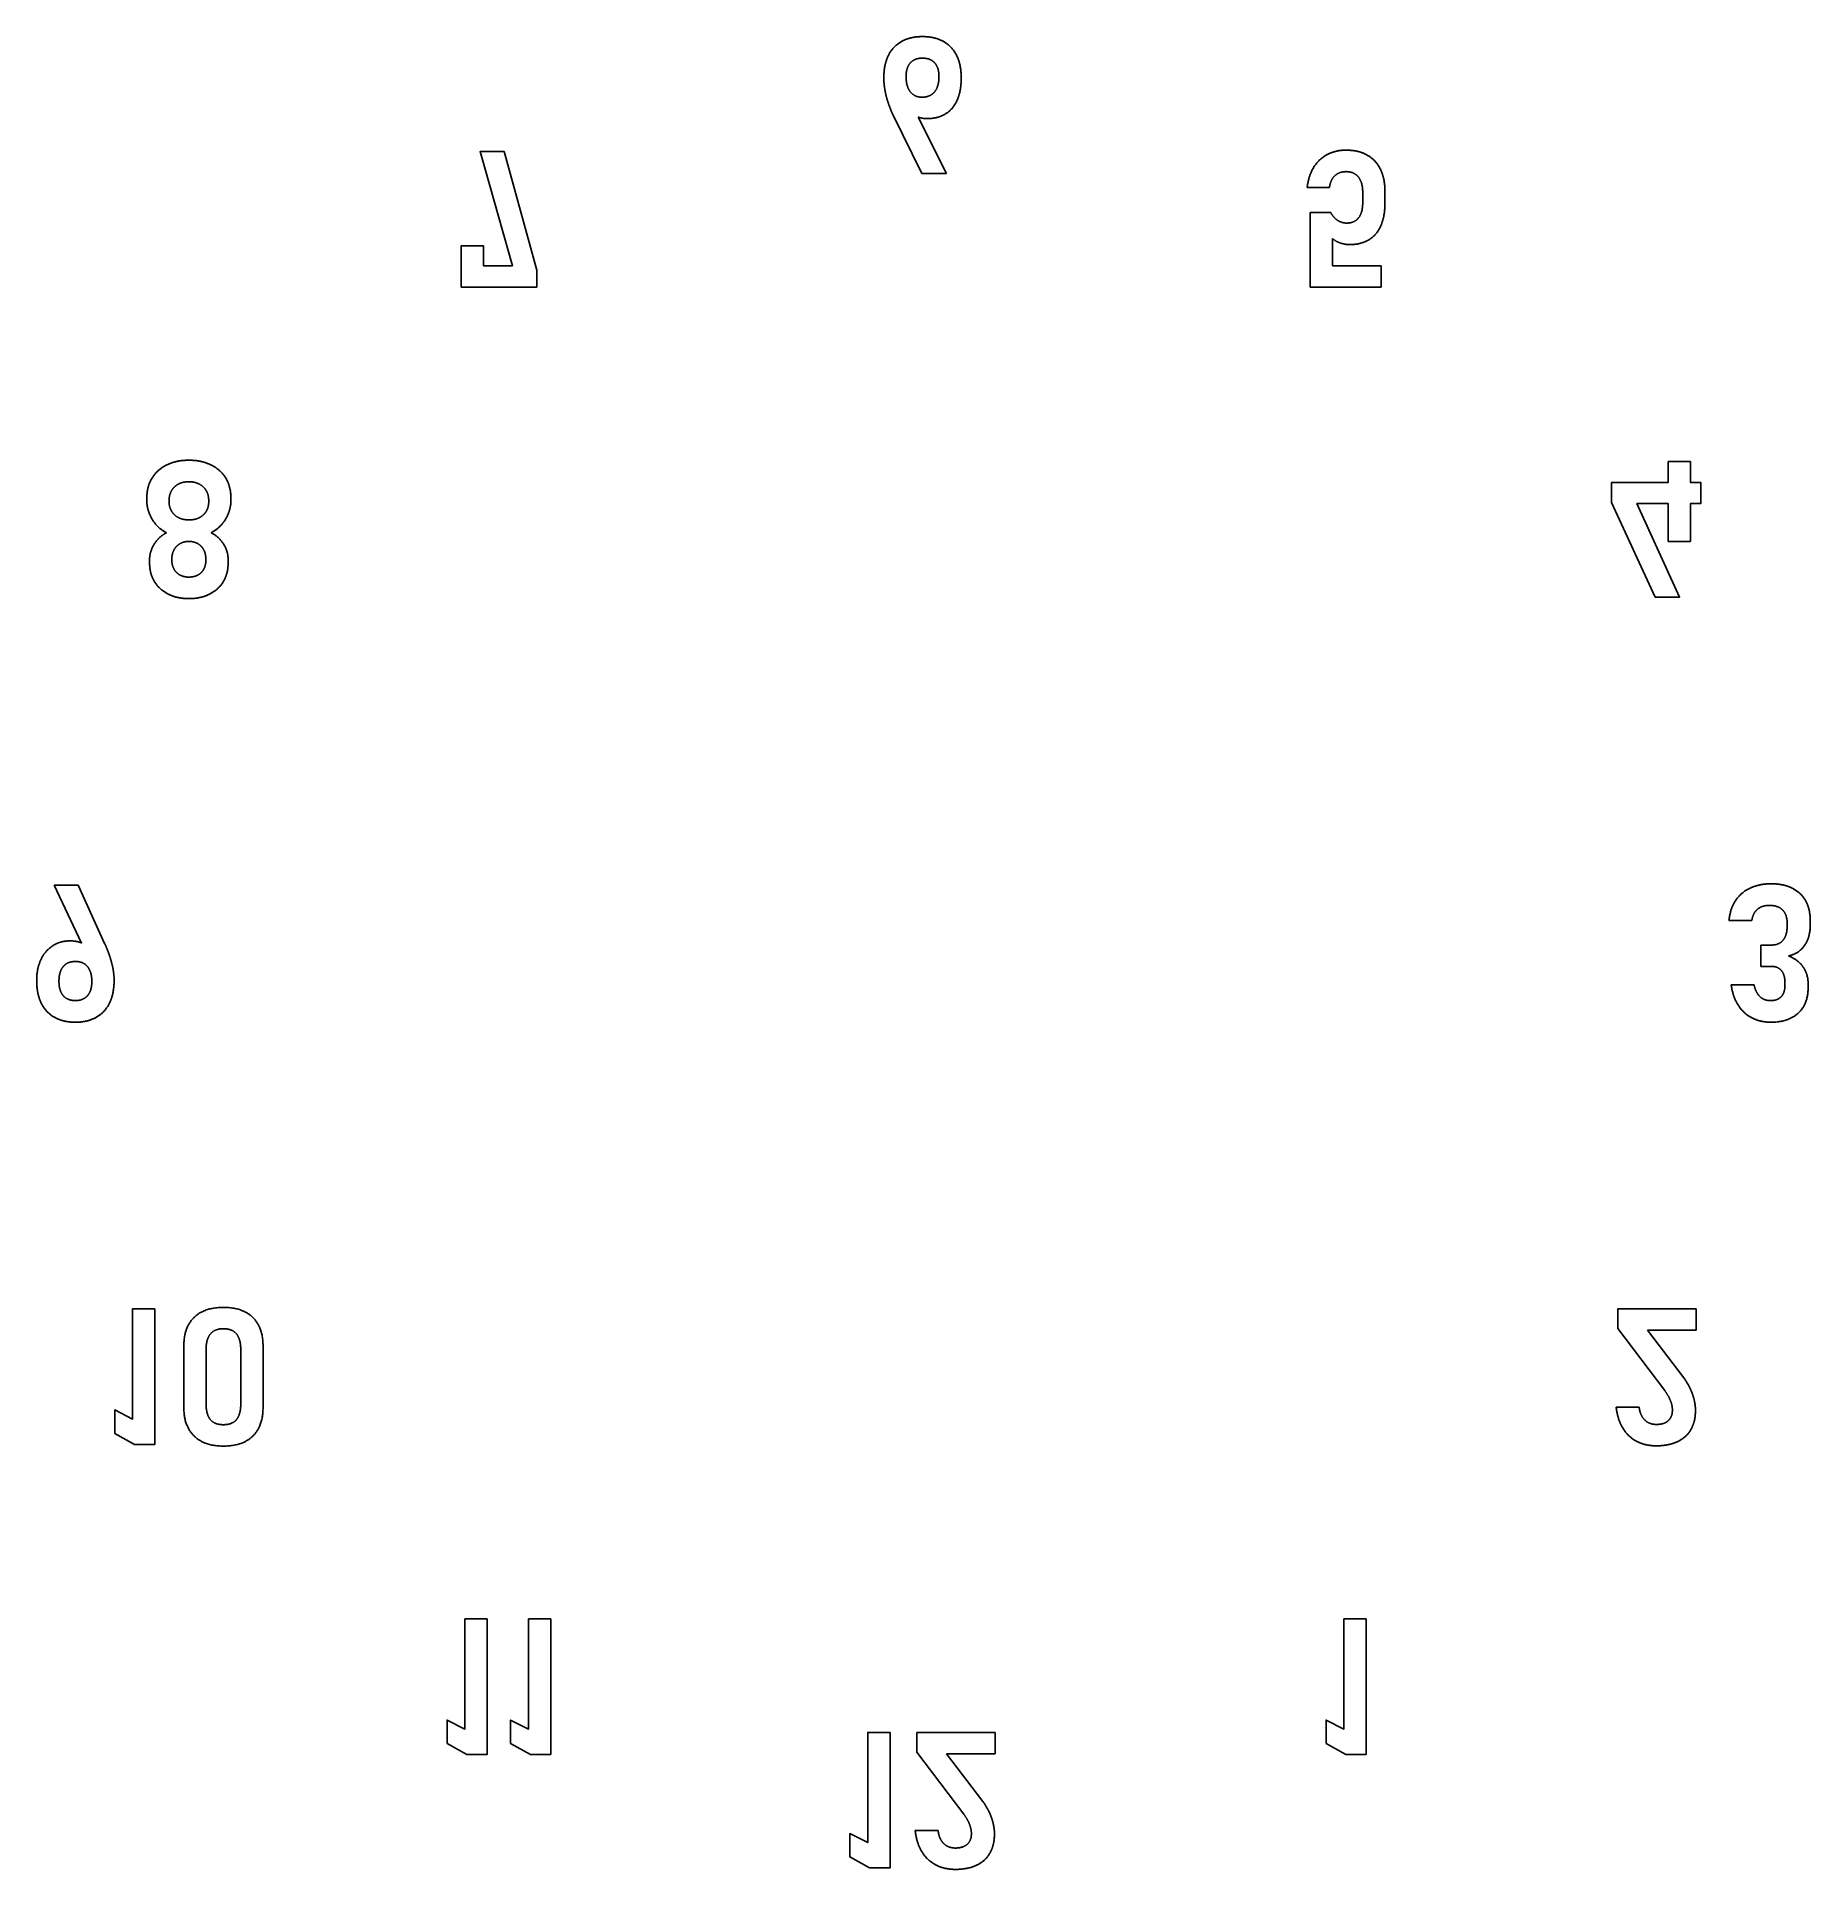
# Model space of a CAD drawing. Header units: millimetres. Extents: x -105 to 105, y -108 to 108.
import ezdxf

# ---------------------------------------------------------------- set-up
doc = ezdxf.new("R2010")
doc.units = ezdxf.units.MM
doc.layers.get('0').update_dxf_attribs({"linetype": 'CONTINUOUS'})

msp = doc.modelspace()

# ---------------------------------------------------------------- linework, layer by layer
for p, q in [((-4.57, 103.33), (-4.57, 103.32)), ((-1.94, 103.47), (-1.94, 103.48)), ((1.94, 103.47), (1.94, 103.46)), ((4.57, 103.27), (4.57, 103.28)), ((-3.46, 98.89), (-0.09, 92)), ((2.82, 92), (-0.5, 98.68)), ((-0.09, 92), (2.82, 92)), ((45.41, 90.37), (45.41, 90.35)), ((45.41, 90.35), (48.04, 90.35)), ((48.04, 90.35), (48.04, 90.37)), ((51.96, 89.86), (51.96, 88.52)), ((54.59, 88.52), (54.59, 89.86)), ((48.19, 87.42), (45.76, 87.42)), ((45.76, 87.42), (45.76, 78.6)), ((48.39, 81.12), (48.39, 84.34)), ((54.13, 81.12), (48.39, 81.12)), ((54.13, 78.6), (54.13, 81.12)), ((45.76, 78.6), (54.13, 78.6)), ((-91.57, 53.72), (-91.57, 53.46)), ((-88.94, 53.27), (-88.94, 53.43)), ((-84.26, 53.41), (-84.26, 53.26)), ((-81.64, 53.46), (-81.64, 53.72)), ((-91.24, 46.43), (-91.24, 46.04)), ((-88.61, 46.35), (-88.61, 46.51)), ((-84.6, 46.49), (-84.6, 46.34)), ((-81.97, 46.04), (-81.97, 46.43)), ((-99.69, 8), (-102.49, 8)), ((-102.49, 8), (-99.27, 1.18)), ((-96.55, 1.14), (-99.69, 8)), ((95.2, 3.85), (97.9, 3.85)), ((102.06, 3.58), (102.06, 3.15)), ((104.8, 3.38), (104.8, 3.75)), ((100.21, 0.94), (98.97, 0.94)), ((98.97, 0.94), (98.97, -1.58)), ((98.97, -1.58), (100.21, -1.58)), ((-104.57, -3.26), (-104.57, -3.27)), ((-101.94, -3.35), (-101.94, -3.33)), ((-98.06, -3.35), (-98.06, -3.36)), ((-95.43, -3.21), (-95.43, -3.2)), ((98.16, -3.74), (95.46, -3.74)), ((101.8, -3.48), (101.8, -3.86)), ((104.54, -4.01), (104.54, -3.63)), ((91.32, -42), (82.08, -42)), ((82.08, -42), (82.08, -44.33)), ((91.32, -44.52), (91.32, -42)), ((82.08, -44.33), (87.61, -51.66)), ((89.85, -50.15), (85.57, -44.52)), ((85.57, -44.52), (91.32, -44.52)), ((-87.2, -46.38), (-87.2, -53.65)), ((-84.57, -53.27), (-84.57, -46.76)), ((-80.48, -46.76), (-80.48, -53.27)), ((-77.85, -53.65), (-77.85, -46.38)), ((84.59, -53.59), (81.88, -53.59)), ((81.88, -53.59), (81.88, -53.6)), ((84.59, -53.6), (84.59, -53.59)), ((88.52, -53.94), (88.52, -53.96)), ((91.24, -53.99), (91.24, -53.98)), ((8.58, -92), (-0.67, -92)), ((-0.67, -92), (-0.67, -94.33)), ((8.58, -94.52), (8.58, -92)), ((-0.67, -94.33), (4.87, -101.66)), ((7.1, -100.15), (2.82, -94.52)), ((2.82, -94.52), (8.58, -94.52)), ((1.84, -103.59), (-0.86, -103.59)), ((-0.86, -103.59), (-0.86, -103.6)), ((1.84, -103.6), (1.84, -103.59)), ((5.77, -103.94), (5.77, -103.96)), ((8.49, -103.99), (8.49, -103.98))]:
    msp.add_line(p, q)
for points in [[(-45.54, 80.61), (-49.4, 94.6), (-52.23, 94.6), (-48.42, 81.12), (-51.83, 81.12), (-51.83, 83.48), (-54.46, 83.48), (-54.46, 78.6), (-45.54, 78.6)], [(81.35, 53.17), (86.5, 42.01), (89.36, 42.01), (84.34, 53.04), (88.03, 53.04), (88.03, 48.59), (90.64, 48.59), (90.64, 53.04), (91.86, 53.04), (91.86, 55.54), (90.64, 55.54), (90.64, 58.01), (88.03, 58.01), (88.03, 55.54), (81.35, 55.54)], [(-90.61, -42), (-93.24, -42), (-93.24, -55.01), (-95.36, -53.94), (-95.36, -56.7), (-93.02, -58), (-90.61, -58)], [(-51.38, -78.6), (-54.01, -78.6), (-54.01, -91.61), (-56.12, -90.54), (-56.12, -93.3), (-53.79, -94.6), (-51.38, -94.6)], [(-43.88, -78.6), (-46.51, -78.6), (-46.51, -91.61), (-48.62, -90.54), (-48.62, -93.3), (-46.29, -94.6), (-43.88, -94.6)], [(52.37, -78.6), (49.74, -78.6), (49.74, -91.61), (47.63, -90.54), (47.63, -93.3), (49.96, -94.6), (52.37, -94.6)], [(-3.83, -92), (-6.46, -92), (-6.46, -105.01), (-8.58, -103.94), (-8.58, -106.7), (-6.24, -108), (-3.83, -108)]]:
    msp.add_lwpolyline(points, close=True)
for points in [[(-0.01, 108.17), (-1.45, 108.17), (-2.47, 107.6)], [(2.48, 107.59), (1.45, 108.17), (-0.01, 108.17)], [(-2.47, 107.6), (-3.49, 107.03), (-4.03, 105.95)], [(4.04, 105.92), (3.5, 107.02), (2.48, 107.59)], [(-4.03, 105.95), (-4.57, 104.86), (-4.57, 103.33)], [(-1.94, 103.48), (-1.94, 104.51), (-1.44, 105.07)], [(-1.44, 105.07), (-0.93, 105.63), (-0.01, 105.63)], [(-0.01, 105.63), (0.93, 105.63), (1.44, 105.07)], [(1.44, 105.07), (1.94, 104.5), (1.94, 103.47)], [(4.57, 103.28), (4.57, 104.82), (4.04, 105.92)], [(-4.57, 103.32), (-4.57, 102.44), (-4.36, 101.47)], [(-1.45, 101.66), (-1.94, 102.3), (-1.94, 103.47)], [(1.94, 103.46), (1.94, 102.29), (1.43, 101.66)], [(4.1, 100.69), (4.57, 101.76), (4.57, 103.27)], [(-4.36, 101.47), (-4.14, 100.5), (-3.75, 99.53)], [(-3.75, 99.53), (-3.68, 99.36), (-3.61, 99.2)], [(-0.06, 101.02), (-0.95, 101.02), (-1.45, 101.66)], [(1.43, 101.66), (0.91, 101.02), (-0.06, 101.02)], [(2.71, 99.05), (3.63, 99.61), (4.1, 100.69)], [(-3.61, 99.2), (-3.54, 99.04), (-3.46, 98.89)], [(-0.5, 98.68), (-0.05, 98.49), (0.51, 98.49)], [(0.51, 98.49), (1.8, 98.49), (2.71, 99.05)], [(47.76, 94.24), (46.77, 93.72), (46.17, 92.73)], [(49.98, 94.77), (48.74, 94.77), (47.76, 94.24)], [(52.48, 94.19), (51.45, 94.77), (49.98, 94.77)], [(54.06, 92.51), (53.52, 93.61), (52.48, 94.19)], [(46.17, 92.73), (45.56, 91.74), (45.41, 90.37)], [(48.04, 90.37), (48.15, 91.25), (48.66, 91.74)], [(48.66, 91.74), (49.18, 92.23), (50.01, 92.23)], [(50.01, 92.23), (50.94, 92.23), (51.45, 91.6)], [(51.45, 91.6), (51.96, 90.98), (51.96, 89.86)], [(54.59, 89.86), (54.59, 91.41), (54.06, 92.51)], [(48.98, 86.49), (48.49, 86.82), (48.19, 87.42)], [(51.47, 86.78), (50.98, 86.16), (50.09, 86.16)], [(51.96, 88.52), (51.96, 87.39), (51.47, 86.78)], [(54.11, 85.87), (54.59, 86.97), (54.59, 88.52)], [(50.09, 86.16), (49.48, 86.16), (48.98, 86.49)], [(52.69, 84.19), (53.63, 84.76), (54.11, 85.87)], [(48.39, 84.34), (48.77, 83.99), (49.32, 83.81)], [(49.32, 83.81), (49.87, 83.62), (50.43, 83.62)], [(50.43, 83.62), (51.76, 83.62), (52.69, 84.19)], [(-89.21, 57.61), (-90.33, 57.06), (-90.95, 56.06)], [(-86.6, 58.17), (-88.09, 58.17), (-89.21, 57.61)], [(-83.99, 57.61), (-85.12, 58.17), (-86.6, 58.17)], [(-82.25, 56.06), (-82.86, 57.06), (-83.99, 57.61)], [(-90.95, 56.06), (-91.57, 55.05), (-91.57, 53.72)], [(-88.94, 53.43), (-88.94, 54.09), (-88.64, 54.59)], [(-88.64, 54.59), (-88.35, 55.08), (-87.82, 55.36)], [(-87.82, 55.36), (-87.3, 55.63), (-86.6, 55.63)], [(-86.6, 55.63), (-85.91, 55.63), (-85.38, 55.35)], [(-85.38, 55.35), (-84.84, 55.07), (-84.55, 54.57)], [(-84.55, 54.57), (-84.26, 54.07), (-84.26, 53.41)], [(-81.64, 53.72), (-81.64, 55.05), (-82.25, 56.06)], [(-91.57, 53.46), (-91.57, 52.26), (-90.93, 51.2)], [(-88.64, 52.15), (-88.94, 52.63), (-88.94, 53.27)], [(-87.82, 51.39), (-88.35, 51.66), (-88.64, 52.15)], [(-84.55, 52.14), (-84.84, 51.66), (-85.37, 51.39)], [(-84.26, 53.26), (-84.26, 52.62), (-84.55, 52.14)], [(-82.28, 51.2), (-81.64, 52.26), (-81.64, 53.46)], [(-90.93, 51.2), (-90.3, 50.14), (-89.25, 49.6)], [(-86.6, 51.12), (-87.3, 51.12), (-87.82, 51.39)], [(-85.37, 51.39), (-85.9, 51.12), (-86.6, 51.12)], [(-83.98, 49.6), (-82.92, 50.15), (-82.28, 51.2)], [(-90.69, 48.27), (-91.24, 47.4), (-91.24, 46.43)], [(-89.25, 49.6), (-90.15, 49.14), (-90.69, 48.27)], [(-88.61, 46.51), (-88.61, 47.13), (-88.35, 47.6)], [(-88.35, 47.6), (-88.1, 48.06), (-87.65, 48.32)], [(-87.65, 48.32), (-87.2, 48.58), (-86.6, 48.58)], [(-86.6, 48.58), (-86.01, 48.58), (-85.55, 48.32)], [(-85.55, 48.32), (-85.09, 48.06), (-84.85, 47.59)], [(-82.52, 48.29), (-83.07, 49.15), (-83.98, 49.6)], [(-81.97, 46.43), (-81.97, 47.43), (-82.52, 48.29)], [(-91.24, 46.04), (-91.24, 44.78), (-90.66, 43.83)], [(-88.35, 45.3), (-88.61, 45.75), (-88.61, 46.35)], [(-84.85, 47.59), (-84.6, 47.12), (-84.6, 46.49)], [(-84.6, 46.34), (-84.6, 45.75), (-84.85, 45.3)], [(-82.54, 43.83), (-81.97, 44.78), (-81.97, 46.04)], [(-90.66, 43.83), (-90.08, 42.88), (-89.03, 42.36)], [(-87.65, 44.61), (-88.1, 44.85), (-88.35, 45.3)], [(-86.6, 44.37), (-87.2, 44.37), (-87.65, 44.61)], [(-85.55, 44.61), (-86.01, 44.37), (-86.6, 44.37)], [(-84.85, 45.3), (-85.09, 44.85), (-85.55, 44.61)], [(-84.17, 42.36), (-83.11, 42.88), (-82.54, 43.83)], [(-89.03, 42.36), (-87.99, 41.83), (-86.6, 41.83)], [(-86.6, 41.83), (-85.22, 41.83), (-84.17, 42.36)], [(97.68, 7.65), (96.61, 7.14), (95.96, 6.17)], [(100.16, 8.17), (98.76, 8.17), (97.68, 7.65)], [(102.67, 7.65), (101.63, 8.17), (100.16, 8.17)], [(104.26, 6.14), (103.71, 7.13), (102.67, 7.65)], [(95.96, 6.17), (95.32, 5.2), (95.2, 3.85)], [(97.9, 3.85), (97.98, 4.43), (98.26, 4.83)], [(98.26, 4.83), (98.54, 5.23), (98.98, 5.43)], [(98.98, 5.43), (99.41, 5.62), (99.99, 5.62)], [(99.99, 5.62), (100.98, 5.62), (101.52, 5.08)], [(101.52, 5.08), (102.06, 4.54), (102.06, 3.58)], [(104.8, 3.75), (104.8, 5.15), (104.26, 6.14)], [(102.06, 3.15), (102.06, 2.09), (101.58, 1.51)], [(104.13, 0.9), (104.8, 1.87), (104.8, 3.38)], [(-102.69, 0.85), (-103.58, 0.26), (-104.08, -0.8)], [(-100.62, 1.43), (-101.8, 1.43), (-102.69, 0.85)], [(-99.31, 1.19), (-99.86, 1.43), (-100.62, 1.43)], [(-99.27, 1.18), (-99.29, 1.19), (-99.31, 1.19)], [(-96.41, 0.85), (-96.47, 1), (-96.55, 1.14)], [(-96.29, 0.55), (-96.35, 0.69), (-96.41, 0.85)], [(-95.65, -1.43), (-95.88, -0.47), (-96.29, 0.55)], [(101.58, 1.51), (101.11, 0.94), (100.21, 0.94)], [(102.22, -0.35), (103.45, -0.08), (104.13, 0.9)], [(-104.08, -0.8), (-104.57, -1.86), (-104.57, -3.26)], [(-101.94, -3.33), (-101.94, -2.22), (-101.44, -1.61)], [(-101.44, -1.61), (-100.93, -1), (-99.99, -1)], [(-99.99, -1), (-99.07, -1), (-98.56, -1.62)], [(-98.56, -1.62), (-98.06, -2.23), (-98.06, -3.35)], [(-95.43, -3.2), (-95.43, -2.38), (-95.65, -1.43)], [(100.21, -1.58), (100.97, -1.58), (101.39, -2.08)], [(101.39, -2.08), (101.8, -2.57), (101.8, -3.48)], [(103.93, -1.62), (103.33, -0.76), (102.22, -0.35)], [(104.54, -3.63), (104.54, -2.48), (103.93, -1.62)], [(-104.57, -3.27), (-104.57, -4.82), (-104.03, -5.92)], [(-101.44, -5.03), (-101.94, -4.43), (-101.94, -3.35)], [(-98.06, -3.36), (-98.06, -4.45), (-98.56, -5.03)], [(-95.96, -5.89), (-95.43, -4.78), (-95.43, -3.21)], [(95.46, -3.74), (95.64, -5.13), (96.27, -6.13)], [(98.55, -4.78), (98.28, -4.36), (98.16, -3.74)], [(101.8, -3.86), (101.8, -4.71), (101.35, -5.17)], [(103.39, -7.08), (104.54, -6), (104.54, -4.01)], [(-104.03, -5.92), (-103.49, -7.02), (-102.46, -7.59)], [(-99.99, -5.62), (-100.93, -5.62), (-101.44, -5.03)], [(-98.56, -5.03), (-99.07, -5.62), (-99.99, -5.62)], [(-97.52, -7.58), (-96.5, -7), (-95.96, -5.89)], [(96.27, -6.13), (96.9, -7.13), (97.9, -7.65)], [(99.21, -5.41), (98.82, -5.2), (98.55, -4.78)], [(100.09, -5.62), (99.61, -5.62), (99.21, -5.41)], [(101.35, -5.17), (100.91, -5.62), (100.09, -5.62)], [(-102.46, -7.59), (-101.44, -8.17), (-99.99, -8.17)], [(-99.99, -8.17), (-98.55, -8.17), (-97.52, -7.58)], [(97.9, -7.65), (98.89, -8.17), (100.15, -8.17)], [(100.15, -8.17), (102.25, -8.17), (103.39, -7.08)], [(-86.01, -43.04), (-87.2, -44.24), (-87.2, -46.38)], [(-82.53, -41.83), (-84.81, -41.83), (-86.01, -43.04)], [(-79.04, -43.03), (-80.24, -41.83), (-82.53, -41.83)], [(-77.85, -46.38), (-77.85, -44.22), (-79.04, -43.03)], [(-84.57, -46.76), (-84.57, -45.6), (-84.07, -44.98)], [(-84.07, -44.98), (-83.57, -44.35), (-82.53, -44.35)], [(-82.53, -44.35), (-81.47, -44.35), (-80.97, -44.98)], [(-80.97, -44.98), (-80.48, -45.6), (-80.48, -46.76)], [(87.61, -51.66), (88.04, -52.22), (88.28, -52.82)], [(90.87, -52.02), (90.51, -51.02), (89.85, -50.15)], [(-87.2, -53.65), (-87.2, -55.81), (-86, -57)], [(-84.08, -55.06), (-84.57, -54.43), (-84.57, -53.27)], [(-80.48, -53.27), (-80.48, -54.43), (-80.97, -55.06)], [(-79.04, -57.01), (-77.85, -55.82), (-77.85, -53.65)], [(81.88, -53.6), (82.04, -55.04), (82.65, -56.06)], [(85.24, -55.11), (84.71, -54.58), (84.59, -53.6)], [(88.52, -53.96), (88.52, -54.76), (88.03, -55.2)], [(88.28, -52.82), (88.52, -53.42), (88.52, -53.94)], [(90.7, -56.25), (91.24, -55.31), (91.24, -53.99)], [(91.24, -53.98), (91.24, -53.02), (90.87, -52.02)], [(-82.53, -55.68), (-83.58, -55.68), (-84.08, -55.06)], [(-80.97, -55.06), (-81.47, -55.68), (-82.53, -55.68)], [(82.65, -56.06), (83.27, -57.09), (84.28, -57.63)], [(86.64, -55.65), (85.78, -55.65), (85.24, -55.11)], [(88.03, -55.2), (87.54, -55.65), (86.64, -55.65)], [(-86, -57), (-84.8, -58.2), (-82.53, -58.2)], [(-82.53, -58.2), (-80.23, -58.2), (-79.04, -57.01)], [(84.28, -57.63), (85.29, -58.17), (86.61, -58.17)], [(86.61, -58.17), (88.08, -58.17), (89.12, -57.68)], [(89.12, -57.68), (90.16, -57.19), (90.7, -56.25)], [(4.87, -101.66), (5.3, -102.22), (5.54, -102.82)], [(8.13, -102.02), (7.76, -101.02), (7.1, -100.15)], [(-0.86, -103.6), (-0.71, -105.04), (-0.09, -106.06)], [(2.5, -105.11), (1.96, -104.58), (1.84, -103.6)], [(5.54, -102.82), (5.77, -103.42), (5.77, -103.94)], [(8.49, -103.98), (8.49, -103.02), (8.13, -102.02)], [(3.89, -105.65), (3.03, -105.65), (2.5, -105.11)], [(5.28, -105.2), (4.79, -105.65), (3.89, -105.65)], [(5.77, -103.96), (5.77, -104.76), (5.28, -105.2)], [(7.95, -106.25), (8.49, -105.31), (8.49, -103.99)], [(-0.09, -106.06), (0.52, -107.09), (1.54, -107.63)], [(1.54, -107.63), (2.55, -108.17), (3.87, -108.17)], [(3.87, -108.17), (5.33, -108.17), (6.37, -107.68)], [(6.37, -107.68), (7.41, -107.19), (7.95, -106.25)]]:
    msp.add_open_spline(points, degree=2)

doc.saveas('drawing.dxf')
